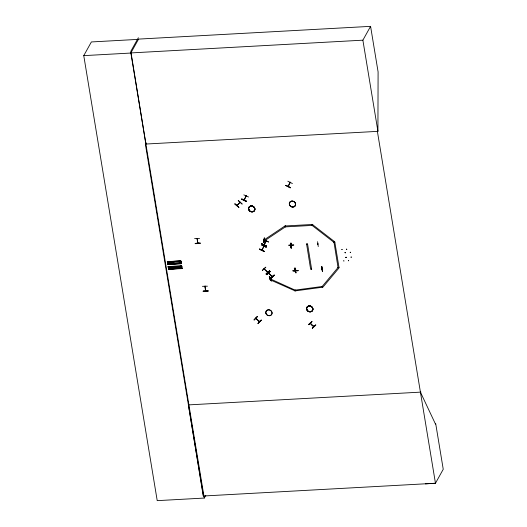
<?xml version="1.0" encoding="UTF-8"?>
<svg xmlns="http://www.w3.org/2000/svg" width="527" height="527" viewBox="0 0 527 527"><rect width="100%" height="100%" fill="white"/><g stroke="black" fill="none" stroke-linecap="round" stroke-linejoin="round"><path stroke-width="0.79" d="M145.907 142.395L145.907 144.036L130.795 51.317L138.351 37.746M197.144 238.85L196.96 238.573M197.915 242.683L197.75 243.118M204.805 286.431L204.957 286.128L204.917 286.859L205.214 286.55M205.846 290.772C205.793 290.627 205.135 290.726 205.629 290.825M256.036 318.703L255.819 318.176M259.712 321.463C259.35 322.531 258.856 320.541 259.64 321.701M259.6 321.668L255.845 318.255L256.247 318.598M268.803 272.894L268.618 273.309L268.922 272.933M272.248 276.695L272.387 276.51M272.426 276.616L268.691 273.091M310.423 322.88C309.685 323.756 313.618 327.425 314.158 326.404M313.782 326.048L313.558 326.424L313.855 326.048M314.006 326.562L310.311 323.077M264.231 268.599L264.047 269.014L264.343 268.638M267.571 271.787L267.341 272.097M167.718 264.29L181.262 263.428L180.84 260.951L167.309 261.57L167.718 264.297L181.248 263.691L181.189 263.322L167.658 263.941L167.593 263.467L181.117 262.881L167.593 263.507M167.309 261.557L167.434 262.183M168.475 268.908L182.059 268.427L181.716 265.997L168.126 266.497L168.251 267.123M168.409 268.421L181.934 267.802L168.416 268.467L181.934 267.821L181.993 268.171L168.456 268.75L182.078 268.368L168.475 268.882L168.462 268.546M168.535 269.231L168.475 268.882L168.535 269.238L182.013 268.329M180.833 260.97L167.355 261.675M180.965 261.583L180.913 261.056L167.362 261.695M167.645 263.829L181.176 263.23L181.117 262.861M181.769 266.478L168.199 266.972L168.258 267.327L181.782 266.728L181.71 266.063M291.424 245.536L291.484 245.72M295.416 270.022L295.588 270.588M295.561 270.588L295.878 270.134M197.711 243.019L197.058 238.474M205.102 286.787L205.049 286.332M205.734 290.97L205.128 286.121M270.924 278.612L270.937 278.19M295.199 270.733L294.712 270.918L294.804 270.463M264.152 238.039L263.836 242.749L264.468 237.993M264.429 237.993L263.777 242.723M264.633 240.45L264.113 240.51L264.35 240.121M291.299 245.101L290.924 245.694L290.522 245.253M290.878 245.668L291.016 245.233M290.99 247.947L291.339 243.145L290.785 247.907M195.24 243.454C201.63 242.446 202.355 243.731 195.26 243.665L195.293 243.316M203.126 291.214L208.172 290.884L203.106 291.161L208.152 291.233L208.172 290.871M244.041 200.128L244.344 199.575M246.149 195.84L245.813 196.499L246.32 196.031M264.205 244.739L264.389 244.363M266.221 241.109L265.858 241.294L266.194 240.628M266.234 240.971L264.277 245.015M288.374 186.235L288.216 186.591L290.291 182.243M289.81 182.764L290.166 182.546M259.442 321.16L259.146 321.542L259.297 321.18M237.005 205.649L239.983 202.302M264.053 244.917L266.016 240.905M265.852 241.182L266.359 240.707M270.957 278.599L270.608 278.526M294.665 270.726L295.245 270.377M317.57 244.12L317.564 244.093M322.155 268.902L321.549 269.165L321.674 268.711M294.83 290.772L269.62 279.56L270.068 278.566M294.738 290.944L295.186 289.949M243.836 194.871L248.546 197.012M287.814 181.196L292.419 183.561M268.507 241.965L263.849 239.713M261.655 244.95L266.28 247.268M246.484 201.274C232.071 194.516 256.089 206.097 241.853 198.969M244.324 200.029L246.037 196.037L244.159 199.95M285.766 185.418L290.298 187.935L290.469 187.599M290.041 182.23L287.992 186.492L288.216 186.097M266.53 246.063C251.537 238.948 276.319 250.911 261.879 243.79M268.48 242.025L263.961 239.482M261.629 245.002L266.247 247.341M263.81 246.181L261.84 250.226L261.978 249.831M241.689 199.292L246.326 201.584M259.64 249.054L264.264 251.372L259.633 249.067L259.475 249.37L264.185 251.517M205.78 495.327L204.259 498.061L157.217 500.65L83.76 55.631L91.382 41.949L138.423 39.36M194.601 238.52L199.555 238.421M197.961 243.013L197.816 243.316L197.164 238.632M200.293 243.118L195.227 243.402M235.016 203.804C247.038 214.647 226.551 196.914 238.836 207.249M238.237 200.616L242.077 204.041M236.952 205.26L236.814 205.563L240.055 202.302M236.86 205.477L237.255 205.029M237.143 205.431L237.11 205.201M240.055 202.5L240.332 202.19M246.313 195.919L246.023 196.531M244.258 200.194L244.528 199.72M202.427 286.332L207.44 286.181M205.194 286.22L204.838 286.392L205.596 290.779M420.427 392.147L435.5 424.123L435.717 423.728L443.24 469.28L435.46 483.252L203.448 496.006L145.36 144.069L377.931 131.348L362.879 40.177L370.58 26.35L138.568 39.103L130.801 53.049L83.76 55.631M289.797 182.829L290.133 182.164M289.962 182.909L290.298 182.355M288.486 185.978L288.216 186.551M285.614 226.709L264.574 240.793L264.053 239.851M259.653 249.027L264.251 251.399M264.574 240.793L264.765 240.312M263.968 245.931L263.882 246.61M263.79 246.669L264.126 246.01M262.294 249.732L262.071 250.285M263.955 240.022L284.995 225.931M334.935 242.045L333.868 242.268L312.109 225.418L285.515 226.88L285.456 225.787M262.354 270.437L265.832 267.156L262.406 270.311M264.35 269.264L264.6 268.889M266.273 274.159L269.679 270.983L266.148 273.888M267.9 272.037L267.729 272.195M267.947 272.143L264.159 268.836M270.153 271.365L266.998 274.626M269.547 270.7L266.109 273.994M268.987 273.355L269.066 273.381M269.488 276.28C275.746 290.403 265.094 266.873 271.214 280.983L271.537 280.792L269.396 276.392M288.842 245.299L293.776 245.114M270.614 278.289C270.232 279.916 279.079 270.292 270.885 278.46L270.753 278.177M272.09 276.082L271.958 276.425M272.235 276.069L272.011 276.227M291.53 247.986L290.864 243.145L290.535 243.27M290.667 245.167L290.64 245.398M290.871 245.694L291.115 245.305M291.477 245.095L291.273 245.496M291.2 245.714L291.484 245.147M291.457 245.76L291.734 245.279M291.793 245.325L291.622 245.477M291.82 245.49L291.312 245.76M290.568 243.257L291.286 248.019L291.629 247.888M257.209 316.483L254.172 319.836M255.931 318.064L255.753 318.479L259.462 321.78M256.129 318.756L256.313 318.341M254.113 319.955L257.472 316.569L254.067 319.896M312.781 224.555L312.109 225.418L312.056 224.324M257.94 323.4L261.3 320.008L258.151 323.591M259.416 321.78L259.706 321.398M311.72 269.119L310.653 269.343L306.576 243.876M311.622 269.29L307.544 243.823M294.25 268.283L296.246 272.881M293.032 270.7L293.012 271.076L298.012 270.819L298.025 270.456M294.995 267.999L295.713 272.854L294.896 268.098M294.685 270.898L295.153 270.746M295.588 270.008L295.324 270.404L295.937 270.18M295.647 270.061L295.351 270.687L295.568 270.384M317.603 241.682L318.262 246.537M317.873 243.836L317.419 244.08M317.985 243.882L318.012 244.047M322.366 287.248L295.416 290.864M322.287 286.313L322.985 287.096L338.835 268.177L338.044 267.564L333.96 242.097M333.868 242.268L334.54 241.406M321.72 266.53L322.412 271.392L321.733 266.629M321.477 268.935L322.023 268.691M321.951 269.152L322.135 268.737M322.274 287.419L322.135 286.332M322.188 286.484L338.136 267.393M338.044 267.564L339.105 267.341M308.552 324.724L311.951 321.542L308.611 324.606M310.607 323.578L310.792 323.163M315.745 325.1L312.287 328.249L315.765 324.975M314.112 326.292L313.815 326.674M291.227 245.549L291.681 245.523M317.834 244.264L317.399 244.271M321.569 268.935L322.023 268.935M290.443 245.391L291.003 245.503L290.555 245.391M262.044 250.272L264.02 246.214M257.999 323.433L261.28 320.133M266.939 274.745L270.397 271.445M270.674 278.269L274.139 274.975M274.126 275.114L270.713 278.282M308.545 324.672L312.01 321.424M312.287 328.249L315.759 324.955M266.063 273.981L269.554 270.713L269.692 271.016M242.117 203.989L238.296 200.504M264.6 240.622L264.211 240.556M290.911 245.668L290.476 245.562M345.014 252.604L345.251 252.466C346.358 252.881 344.085 252.762 345.574 252.525M345.047 252.802L345.607 252.723M345.798 257.347L346.035 257.209C347.141 257.624 344.869 257.505 346.358 257.268M345.831 257.545L346.391 257.466M290.864 243.145L291.563 248M350.185 252.275L350.607 252.202M350.969 257.018L351.39 256.945M351.008 257.262L351.443 257.235M269.969 278.737L295.094 290.12L322.043 286.504M425.381 483.865L435.46 483.252L377.372 131.315L377.918 131.282L378.096 71.903L370.58 26.35M362.879 40.177L130.867 52.931L204.259 498.061M285.364 225.958L311.958 224.495M306.477 244.047L307.445 243.994M420.968 392.114L188.409 404.901L203.257 496.012M288.75 245.167L293.743 244.923M321.542 269.126L321.911 268.889M322.412 271.392L321.918 266.616M180.886 261.3L167.355 261.873L180.893 261.326M180.913 261.478L167.428 262.136M167.711 264.244L181.235 263.671M181.657 265.957L168.179 266.636M181.71 266.267L168.179 266.86M168.245 267.077L181.775 266.524M168.521 269.185L182.052 268.605M267.65 272.419L264.04 268.948M285.818 185.326L290.463 187.605L285.779 185.399M241.794 199.074L246.465 201.307M312.689 224.726L334.447 241.577M272.275 276.695L268.586 273.269M284.903 226.103L285.515 226.88M181.196 263.388L167.738 264.027M295.094 290.12L295.324 291.036M350.659 252.492L350.224 252.519M334.836 242.216L339.013 267.512M295.015 267.999L295.733 272.755M180.339 266.056L180.708 268.427M179.529 261.115L179.891 263.487M173.64 261.379L174.002 263.75M174.45 266.319L174.819 268.691M173.08 266.379L173.442 268.75M172.263 261.438L172.632 263.81M171.861 266.438L172.224 268.81M171.044 261.497L171.413 263.869M169.674 261.557L170.037 263.928M170.491 266.497L170.853 268.869M168.759 261.596L169.121 263.968M169.569 266.537L169.938 268.908M168.199 266.596L168.561 268.974M293.038 270.733L298.032 270.483L293.038 270.733M341.819 249.409L342.148 249.554L341.819 249.409M346.463 249.152L346.786 249.304L346.463 249.152M343.709 260.872L344.039 261.017L343.736 260.832M348.354 260.615L348.676 260.76L348.354 260.615M264.547 244.442L264.231 245.062L264.574 244.508M266.036 313.73A3.228 2.879 29.1 0 0 271.458 314.771A3.228 2.879 29.1 0 0 269.251 309.902A3.215 2.866 29.1 0 0 266.095 313.644A3.215 2.866 29.1 0 0 271.497 314.678A3.215 2.866 29.1 0 0 269.297 309.83A3.228 2.879 29.1 0 0 266.036 313.73M248.836 209.858A3.228 2.879 29.1 0 0 254.264 210.899A3.234 2.879 29.1 0 0 252.077 205.971A3.234 2.879 29.1 0 0 248.863 209.812A3.234 2.879 29.1 0 0 254.297 210.853A3.228 2.879 29.1 0 0 252.051 206.031A3.228 2.879 29.1 0 0 248.836 209.858A3.215 2.866 29.1 0 0 254.251 210.892A3.215 2.866 29.1 0 0 252.051 206.037A3.215 2.866 29.1 0 0 248.849 209.858M248.902 209.766A3.215 2.866 29.1 0 0 254.297 210.807A3.215 2.866 29.1 0 0 252.097 205.952A3.215 2.866 29.1 0 0 248.902 209.766M306.866 309.817A3.228 2.879 29.1 0 0 312.287 310.858A3.228 2.879 29.1 0 0 310.074 305.983A3.228 2.879 29.1 0 0 306.866 309.817A3.221 2.872 29.1 0 0 312.28 310.858A3.228 2.879 29.1 0 0 310.074 305.989A3.228 2.879 29.1 0 0 306.859 309.823A3.228 2.879 29.1 0 0 312.287 310.858A3.221 2.872 29.1 0 0 310.074 305.996A3.221 2.872 29.1 0 0 306.866 309.817M306.918 309.731A3.215 2.866 29.1 0 0 312.32 310.765A3.215 2.866 29.1 0 0 310.12 305.91A3.215 2.866 29.1 0 0 306.918 309.731M289.567 205.01A3.228 2.879 29.1 0 0 294.988 206.05A3.228 2.879 29.1 0 0 292.781 201.182A3.228 2.879 29.1 0 0 289.567 205.01A3.215 2.866 29.1 0 0 294.975 206.05A3.215 2.866 29.1 0 0 292.775 201.195A3.215 2.866 29.1 0 0 289.58 205.016M289.626 204.924A3.215 2.866 29.1 0 0 295.028 205.958A3.215 2.866 29.1 0 0 292.828 201.11A3.215 2.866 29.1 0 0 289.626 204.924"/></g></svg>
